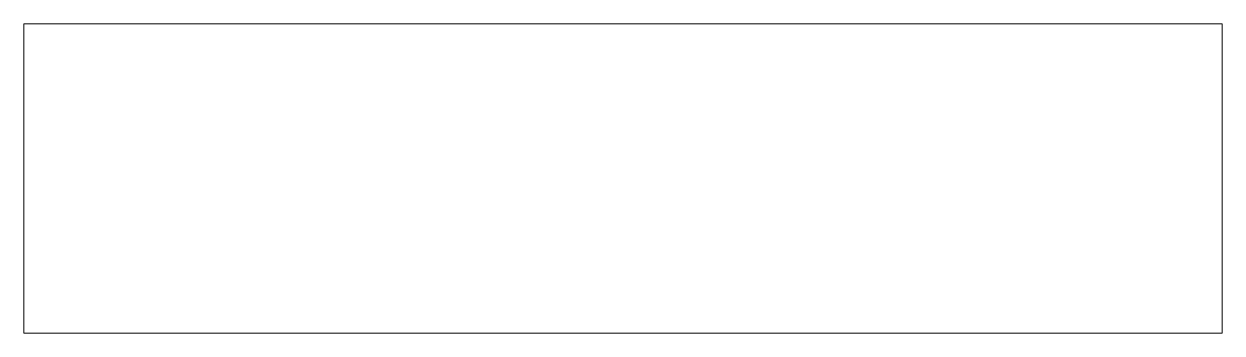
# Model space of a CAD drawing. Header units: millimetres. Extents: x -919 to 369, y 18 to 350.
import ezdxf

# ---------------------------------------------------------------- set-up
doc = ezdxf.new("R2010")
doc.units = ezdxf.units.MM

msp = doc.modelspace()

# ---------------------------------------------------------------- linework, layer by layer
at = {"color": 7, "linetype": 'Continuous', "lineweight": 15}
for p, q in [((369, 350), (-919, 350)), ((-919, 350), (-919, 18)), ((369, 18), (369, 350)), ((-919, 18), (369, 18))]:
    msp.add_line(p, q, dxfattribs=at)

doc.saveas('drawing.dxf')
